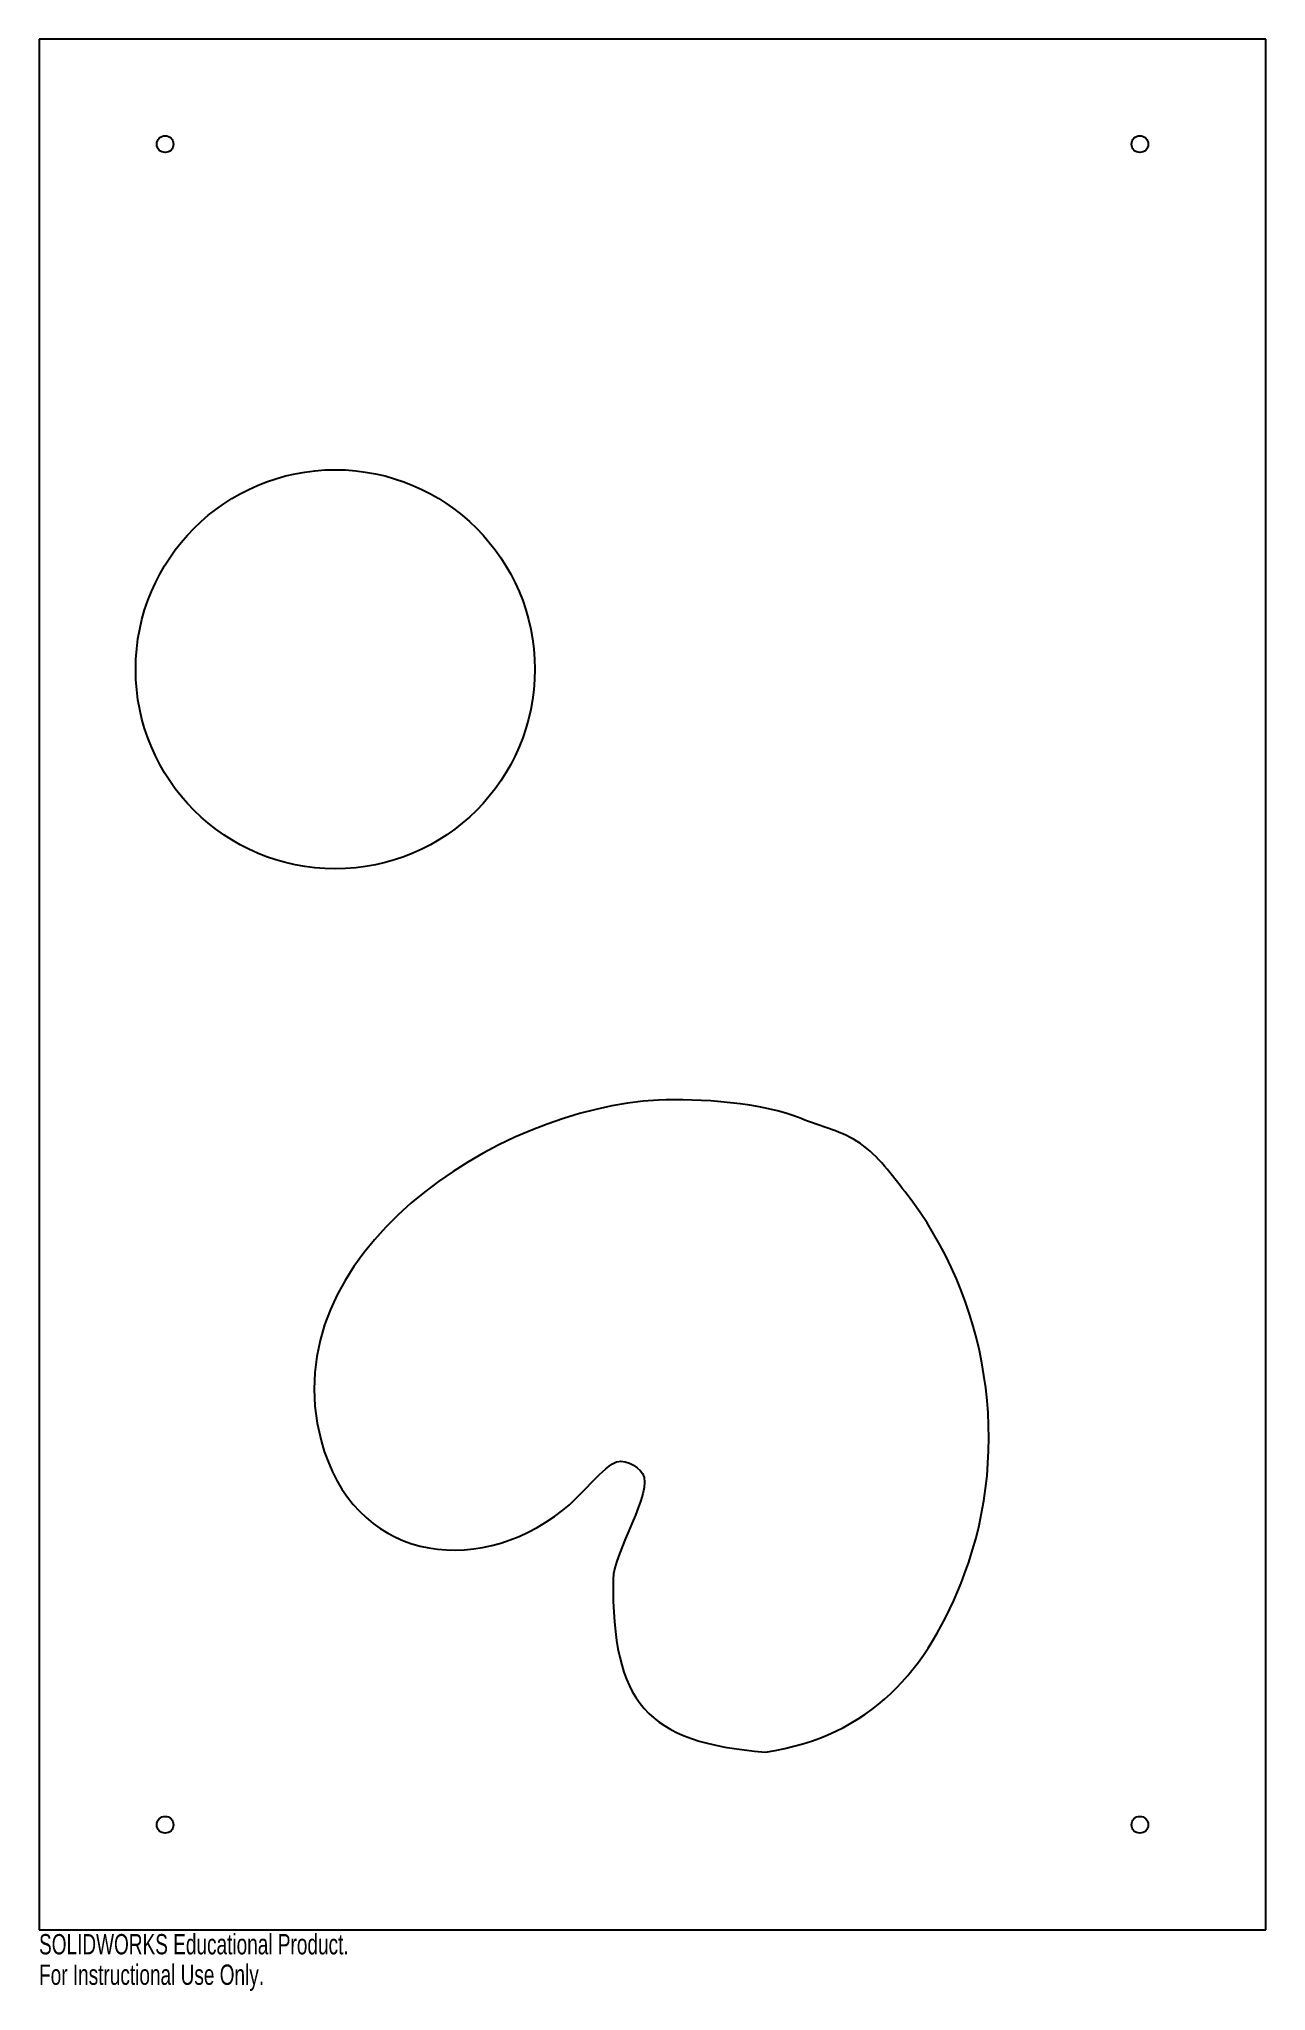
# Model space of a CAD drawing. Header units: millimetres. Extents: x 0 to 292, y -465 to 0.
import ezdxf

# ---------------------------------------------------------------- set-up
doc = ezdxf.new("R2010")
doc.units = ezdxf.units.MM
doc.styles.add('SLDTEXTSTYLE0', font='TXT', dxfattribs={"width": 0.7})

msp = doc.modelspace()

# ---------------------------------------------------------------- linework, layer by layer
at = {"color": 7, "linetype": 'Continuous', "lineweight": 25}
for p, q in [((292, 0), (0, 0)), ((0, 0), (0, -450)), ((292, -450), (292, 0)), ((0, -450), (292, -450))]:
    msp.add_line(p, q, dxfattribs=at)
for centre, radius in [((30, -25), 2), ((262, -25), 2), ((70.5, -150), 47.5), ((30, -425), 2), ((262, -425), 2)]:
    msp.add_circle(centre, radius, dxfattribs=at)
for points, knots in [([(147.41, -252.55), (109.13, -254.41), (55.38, -289.09), (67.13, -333.56), (74.59, -361.79), (103.38, -366.78), (124.68, -350.16), (128.94, -346.85), (132.08, -342.2), (136.48, -339.09), (138.86, -337.42), (142.42, -339.52), (143.62, -341.42), (146.32, -345.67), (136.7, -360.08), (136.63, -366.63), (136.33, -395.94), (144.58, -405.53), (172.91, -407.71)], [0, 0, 0, 0, 1, 1, 1, 2, 2, 2, 3, 3, 3, 4, 4, 4, 5, 5, 5, 6, 6, 6, 6]), ([(172.91, -407.71), (197.86, -403.88), (211.58, -388.5), (220.26, -365.32), (231.54, -335.18), (226.03, -299.7), (206.13, -274.4), (202.9, -270.3), (199.76, -265.91), (195.49, -262.89), (191.31, -259.94), (186.07, -258.9), (181.36, -256.92), (172.43, -253.17), (156.78, -252.09), (147.41, -252.55)], [6, 6, 6, 6, 7, 7, 7, 8, 8, 8, 9, 9, 9, 10, 10, 10, 11, 11, 11, 11])]:
    msp.add_open_spline(points, degree=3, knots=knots, dxfattribs=at)

# ---------------------------------------------------------------- texts
at = {"color": 7, "linetype": 'Continuous', "char_height": 4.8336, "attachment_point": 1, "style": 'SLDTEXTSTYLE0'}
for s, insert in [('SOLIDWORKS Educational Product.', (0, -451.02)), ('For Instructional Use Only.', (0, -458.27))]:
    msp.add_mtext(s, dxfattribs=dict(at, insert=insert))

doc.saveas('drawing.dxf')
